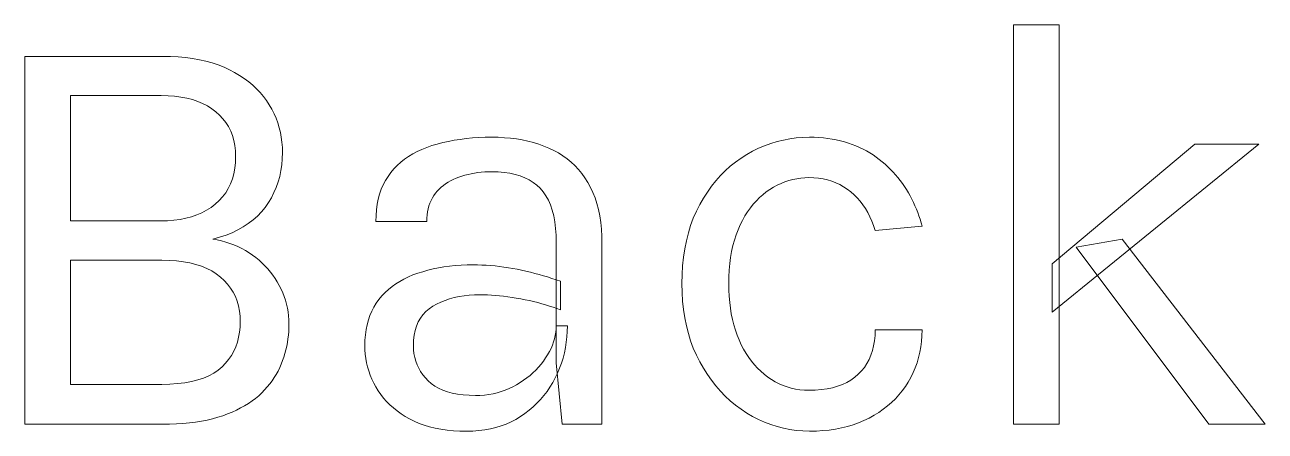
# Model space of a CAD drawing. Extents: x 0 to 393, y 0 to 389.
# Drawn here: x 85.2 to 110.62, y 108.26 to 116.59 of the extents above; entities that cross this region are included whole.
import ezdxf

# ---------------------------------------------------------------- set-up
doc = ezdxf.new("R2010")
doc.units = 0
doc.layers.get('0').update_dxf_attribs({"lineweight": 0})

msp = doc.modelspace()

# ---------------------------------------------------------------- linework, layer by layer
for p, q in [((105.459, 108.408), (105.459, 116.592)), ((105.459, 116.592), (106.395, 116.592)), ((106.395, 116.592), (106.395, 108.408)), ((85.203, 108.408), (85.203, 115.944)), ((85.203, 115.944), (88.023, 115.944)), ((88.023, 115.944), (88.186, 115.941)), ((88.186, 115.941), (88.343, 115.933)), ((88.343, 115.933), (88.494, 115.919)), ((88.494, 115.919), (88.64, 115.9)), ((88.64, 115.9), (88.781, 115.876)), ((88.781, 115.876), (88.915, 115.846)), ((88.915, 115.846), (89.044, 115.81)), ((89.044, 115.81), (89.167, 115.769)), ((89.167, 115.769), (89.285, 115.723)), ((89.285, 115.723), (89.397, 115.671)), ((89.397, 115.671), (89.503, 115.615)), ((89.503, 115.615), (89.604, 115.555)), ((89.604, 115.555), (89.7, 115.492)), ((89.7, 115.492), (89.79, 115.425)), ((89.79, 115.425), (89.874, 115.355)), ((87.999, 115.14), (86.139, 115.14)), ((86.139, 115.14), (86.139, 112.572)), ((88.139, 115.137), (87.999, 115.14)), ((87.999, 115.14), (87.999, 115.14)), ((87.999, 115.14), (87.999, 115.14)), ((88.272, 115.127), (88.139, 115.137)), ((89.874, 115.355), (89.953, 115.281)), ((89.953, 115.281), (90.026, 115.204)), ((90.026, 115.204), (90.094, 115.123)), ((88.4, 115.11), (88.272, 115.127)), ((88.521, 115.087), (88.4, 115.11)), ((88.636, 115.058), (88.521, 115.087)), ((88.745, 115.021), (88.636, 115.058)), ((88.847, 114.978), (88.745, 115.021)), ((88.944, 114.929), (88.847, 114.978)), ((89.034, 114.873), (88.944, 114.929)), ((90.094, 115.123), (90.156, 115.039)), ((90.156, 115.039), (90.213, 114.951)), ((90.213, 114.951), (90.264, 114.861)), ((89.118, 114.81), (89.034, 114.873)), ((89.195, 114.741), (89.118, 114.81)), ((89.264, 114.668), (89.195, 114.741)), ((89.325, 114.589), (89.264, 114.668)), ((90.264, 114.861), (90.31, 114.769)), ((90.31, 114.769), (90.351, 114.676)), ((90.351, 114.676), (90.386, 114.58)), ((89.377, 114.505), (89.325, 114.589)), ((89.422, 114.415), (89.377, 114.505)), ((89.458, 114.321), (89.422, 114.415)), ((90.386, 114.58), (90.415, 114.484)), ((90.415, 114.484), (90.44, 114.385)), ((90.44, 114.385), (90.459, 114.286)), ((89.487, 114.222), (89.458, 114.321)), ((89.507, 114.117), (89.487, 114.222)), ((90.459, 114.286), (90.472, 114.184)), ((90.472, 114.184), (90.48, 114.081)), ((93.546, 114.117), (93.655, 114.149)), ((93.655, 114.149), (93.767, 114.179)), ((93.767, 114.179), (93.882, 114.204)), ((93.882, 114.204), (94, 114.226)), ((94, 114.226), (94.121, 114.245)), ((94.121, 114.245), (94.245, 114.261)), ((94.245, 114.261), (94.373, 114.273)), ((94.373, 114.273), (94.503, 114.281)), ((94.503, 114.281), (94.637, 114.286)), ((94.637, 114.286), (94.773, 114.288)), ((94.773, 114.288), (94.773, 114.288)), ((94.773, 114.288), (94.903, 114.286)), ((94.903, 114.286), (95.031, 114.279)), ((95.031, 114.279), (95.156, 114.268)), ((95.156, 114.268), (95.277, 114.252)), ((95.277, 114.252), (95.395, 114.233)), ((95.395, 114.233), (95.511, 114.208)), ((95.511, 114.208), (95.623, 114.179)), ((95.623, 114.179), (95.733, 114.146)), ((95.733, 114.146), (95.84, 114.108)), ((100.363, 114.115), (100.488, 114.161)), ((100.488, 114.161), (100.616, 114.2)), ((100.616, 114.2), (100.746, 114.231)), ((100.746, 114.231), (100.877, 114.256)), ((100.877, 114.256), (101.011, 114.274)), ((101.011, 114.274), (101.146, 114.284)), ((101.146, 114.284), (101.283, 114.288)), ((101.283, 114.288), (101.283, 114.288)), ((101.283, 114.288), (101.379, 114.287)), ((101.379, 114.287), (101.473, 114.282)), ((101.473, 114.282), (101.566, 114.275)), ((101.566, 114.275), (101.656, 114.264)), ((101.656, 114.264), (101.744, 114.251)), ((101.744, 114.251), (101.831, 114.235)), ((101.831, 114.235), (101.915, 114.216)), ((101.915, 114.216), (101.997, 114.194)), ((101.997, 114.194), (102.078, 114.169)), ((102.078, 114.169), (102.156, 114.141)), ((102.156, 114.141), (102.232, 114.11)), ((106.251, 111.696), (109.179, 114.144)), ((110.487, 114.144), (106.251, 110.7)), ((109.179, 114.144), (110.487, 114.144)), ((89.519, 114.007), (89.507, 114.117)), ((89.523, 113.892), (89.519, 114.007)), ((89.519, 113.769), (89.523, 113.892)), ((89.523, 113.892), (89.523, 113.892)), ((90.483, 113.976), (90.479, 113.848)), ((90.48, 114.081), (90.483, 113.976)), ((90.483, 113.976), (90.483, 113.976)), ((92.985, 113.836), (93.067, 113.894)), ((93.067, 113.894), (93.153, 113.947)), ((93.153, 113.947), (93.245, 113.995)), ((93.245, 113.995), (93.34, 114.04)), ((93.34, 114.04), (93.441, 114.081)), ((93.441, 114.081), (93.546, 114.117)), ((95.84, 114.108), (95.943, 114.066)), ((95.943, 114.066), (96.043, 114.019)), ((96.043, 114.019), (96.138, 113.967)), ((96.138, 113.967), (96.229, 113.909)), ((96.229, 113.909), (96.315, 113.847)), ((99.879, 113.86), (99.996, 113.934)), ((99.996, 113.934), (100.116, 114.001)), ((100.116, 114.001), (100.239, 114.061)), ((100.239, 114.061), (100.363, 114.115)), ((102.232, 114.11), (102.307, 114.078)), ((102.307, 114.078), (102.379, 114.043)), ((102.379, 114.043), (102.45, 114.006)), ((102.45, 114.006), (102.518, 113.966)), ((102.518, 113.966), (102.585, 113.925)), ((102.585, 113.925), (102.649, 113.881)), ((102.649, 113.881), (102.712, 113.835)), ((89.485, 113.54), (89.506, 113.651)), ((89.506, 113.651), (89.519, 113.769)), ((90.469, 113.724), (90.451, 113.603)), ((90.479, 113.848), (90.469, 113.724)), ((92.703, 113.565), (92.767, 113.639)), ((92.767, 113.639), (92.835, 113.709)), ((92.835, 113.709), (92.907, 113.775)), ((92.907, 113.775), (92.985, 113.836)), ((96.315, 113.847), (96.397, 113.779)), ((96.397, 113.779), (96.475, 113.706)), ((96.475, 113.706), (96.548, 113.627)), ((96.548, 113.627), (96.617, 113.544)), ((99.555, 113.6), (99.659, 113.693)), ((99.659, 113.693), (99.766, 113.78)), ((99.766, 113.78), (99.879, 113.86)), ((102.712, 113.835), (102.772, 113.786)), ((102.772, 113.786), (102.831, 113.736)), ((102.831, 113.736), (102.888, 113.684)), ((102.888, 113.684), (102.942, 113.63)), ((102.942, 113.63), (102.995, 113.575)), ((89.419, 113.333), (89.456, 113.434)), ((89.456, 113.434), (89.485, 113.54)), ((90.394, 113.371), (90.354, 113.26)), ((90.426, 113.485), (90.394, 113.371)), ((90.451, 113.603), (90.426, 113.485)), ((92.547, 113.315), (92.593, 113.403)), ((92.593, 113.403), (92.645, 113.486)), ((92.645, 113.486), (92.703, 113.565)), ((93.876, 113.367), (93.826, 113.335)), ((93.928, 113.397), (93.876, 113.367)), ((93.982, 113.424), (93.928, 113.397)), ((94.039, 113.449), (93.982, 113.424)), ((94.098, 113.472), (94.039, 113.449)), ((94.159, 113.493), (94.098, 113.472)), ((94.222, 113.511), (94.159, 113.493)), ((94.286, 113.527), (94.222, 113.511)), ((94.351, 113.541), (94.286, 113.527)), ((94.418, 113.553), (94.351, 113.541)), ((94.486, 113.563), (94.418, 113.553)), ((94.556, 113.57), (94.486, 113.563)), ((94.627, 113.576), (94.556, 113.57)), ((94.699, 113.579), (94.627, 113.576)), ((94.773, 113.58), (94.699, 113.579)), ((94.902, 113.577), (94.773, 113.58)), ((94.773, 113.58), (94.773, 113.58)), ((95.024, 113.566), (94.902, 113.577)), ((95.139, 113.549), (95.024, 113.566)), ((95.248, 113.526), (95.139, 113.549)), ((95.35, 113.495), (95.248, 113.526)), ((95.446, 113.458), (95.35, 113.495)), ((95.535, 113.414), (95.446, 113.458)), ((95.618, 113.363), (95.535, 113.414)), ((95.694, 113.305), (95.618, 113.363)), ((96.617, 113.544), (96.681, 113.455)), ((96.681, 113.455), (96.741, 113.361)), ((96.741, 113.361), (96.796, 113.261)), ((99.273, 113.283), (99.363, 113.395)), ((99.363, 113.395), (99.457, 113.501)), ((99.457, 113.501), (99.555, 113.6)), ((100.778, 113.373), (100.7, 113.341)), ((100.858, 113.399), (100.778, 113.373)), ((100.938, 113.421), (100.858, 113.399)), ((101.02, 113.438), (100.938, 113.421)), ((101.103, 113.45), (101.02, 113.438)), ((101.186, 113.458), (101.103, 113.45)), ((101.271, 113.46), (101.186, 113.458)), ((101.37, 113.457), (101.271, 113.46)), ((101.271, 113.46), (101.271, 113.46)), ((101.466, 113.448), (101.37, 113.457)), ((101.56, 113.434), (101.466, 113.448)), ((101.65, 113.413), (101.56, 113.434)), ((101.737, 113.387), (101.65, 113.413)), ((101.821, 113.355), (101.737, 113.387)), ((102.995, 113.575), (103.046, 113.519)), ((103.046, 113.519), (103.094, 113.461)), ((103.094, 113.461), (103.141, 113.402)), ((103.141, 113.402), (103.186, 113.341)), ((89.256, 113.066), (89.319, 113.15)), ((89.319, 113.15), (89.373, 113.239)), ((89.373, 113.239), (89.419, 113.333)), ((90.308, 113.153), (90.255, 113.049)), ((90.354, 113.26), (90.308, 113.153)), ((92.446, 113.02), (92.474, 113.123)), ((92.474, 113.123), (92.507, 113.221)), ((92.507, 113.221), (92.547, 113.315)), ((93.618, 113.139), (93.584, 113.093)), ((93.655, 113.183), (93.618, 113.139)), ((93.694, 113.224), (93.655, 113.183)), ((93.736, 113.263), (93.694, 113.224)), ((93.78, 113.3), (93.736, 113.263)), ((93.826, 113.335), (93.78, 113.3)), ((95.763, 113.241), (95.694, 113.305)), ((95.826, 113.169), (95.763, 113.241)), ((95.882, 113.088), (95.826, 113.169)), ((96.796, 113.261), (96.845, 113.156)), ((96.845, 113.156), (96.888, 113.045)), ((99.109, 113.039), (99.189, 113.164)), ((99.189, 113.164), (99.273, 113.283)), ((100.326, 113.11), (100.258, 113.05)), ((100.396, 113.166), (100.326, 113.11)), ((100.47, 113.217), (100.396, 113.166)), ((100.546, 113.263), (100.47, 113.217)), ((100.622, 113.304), (100.546, 113.263)), ((100.7, 113.341), (100.622, 113.304)), ((101.902, 113.317), (101.821, 113.355)), ((101.979, 113.274), (101.902, 113.317)), ((102.054, 113.224), (101.979, 113.274)), ((102.126, 113.169), (102.054, 113.224)), ((102.194, 113.109), (102.126, 113.169)), ((102.258, 113.044), (102.194, 113.109)), ((103.186, 113.341), (103.228, 113.279)), ((103.228, 113.279), (103.269, 113.216)), ((103.269, 113.216), (103.308, 113.151)), ((103.308, 113.151), (103.345, 113.085)), ((88.928, 112.793), (89.02, 112.851)), ((89.02, 112.851), (89.106, 112.917)), ((89.106, 112.917), (89.185, 112.989)), ((89.185, 112.989), (89.256, 113.066)), ((90.126, 112.851), (90.051, 112.759)), ((90.194, 112.948), (90.126, 112.851)), ((90.255, 113.049), (90.194, 112.948)), ((92.409, 112.8), (92.425, 112.913)), ((92.425, 112.913), (92.446, 113.02)), ((93.485, 112.882), (93.469, 112.823)), ((93.505, 112.938), (93.485, 112.882)), ((93.528, 112.992), (93.505, 112.938)), ((93.554, 113.044), (93.528, 112.992)), ((93.584, 113.093), (93.554, 113.044)), ((95.931, 112.998), (95.882, 113.088)), ((95.974, 112.9), (95.931, 112.998)), ((96.01, 112.793), (95.974, 112.9)), ((96.888, 113.045), (96.925, 112.928)), ((96.925, 112.928), (96.957, 112.805)), ((98.963, 112.771), (99.033, 112.908)), ((99.033, 112.908), (99.109, 113.039)), ((100.13, 112.914), (100.071, 112.839)), ((100.193, 112.984), (100.13, 112.914)), ((100.258, 113.05), (100.193, 112.984)), ((102.319, 112.976), (102.258, 113.044)), ((102.375, 112.903), (102.319, 112.976)), ((102.427, 112.826), (102.375, 112.903)), ((103.345, 113.085), (103.38, 113.019)), ((103.38, 113.019), (103.412, 112.952)), ((103.412, 112.952), (103.443, 112.884)), ((103.443, 112.884), (103.472, 112.816)), ((88.256, 112.586), (88.383, 112.603)), ((88.383, 112.603), (88.503, 112.627)), ((88.503, 112.627), (88.618, 112.658)), ((88.618, 112.658), (88.727, 112.696)), ((88.727, 112.696), (88.83, 112.741)), ((88.83, 112.741), (88.928, 112.793)), ((89.969, 112.672), (89.88, 112.592)), ((90.051, 112.759), (89.969, 112.672)), ((92.397, 112.56), (92.4, 112.682)), ((92.4, 112.682), (92.409, 112.8)), ((93.443, 112.63), (93.441, 112.56)), ((93.448, 112.696), (93.443, 112.63)), ((93.457, 112.761), (93.448, 112.696)), ((93.469, 112.823), (93.457, 112.761)), ((96.04, 112.678), (96.01, 112.793)), ((96.063, 112.553), (96.04, 112.678)), ((96.957, 112.805), (96.983, 112.677)), ((96.983, 112.677), (97.003, 112.542)), ((98.846, 112.48), (98.901, 112.628)), ((98.901, 112.628), (98.963, 112.771)), ((99.96, 112.675), (99.909, 112.585)), ((100.014, 112.759), (99.96, 112.675)), ((100.071, 112.839), (100.014, 112.759)), ((102.475, 112.745), (102.427, 112.826)), ((102.519, 112.66), (102.475, 112.745)), ((102.559, 112.571), (102.519, 112.66)), ((103.472, 112.816), (103.499, 112.747)), ((103.499, 112.747), (103.524, 112.677)), ((103.524, 112.677), (103.547, 112.607)), ((103.547, 112.607), (103.568, 112.536)), ((86.139, 112.572), (87.987, 112.572)), ((87.987, 112.572), (88.125, 112.575)), ((88.125, 112.575), (88.256, 112.586)), ((89.569, 112.388), (89.451, 112.332)), ((89.68, 112.45), (89.569, 112.388)), ((89.783, 112.518), (89.68, 112.45)), ((89.88, 112.592), (89.783, 112.518)), ((93.441, 112.56), (92.397, 112.56)), ((93.441, 112.56), (93.441, 112.56)), ((96.08, 112.42), (96.063, 112.553)), ((96.09, 112.278), (96.08, 112.42)), ((97.003, 112.542), (97.017, 112.402)), ((97.017, 112.402), (97.026, 112.256)), ((98.799, 112.326), (98.846, 112.48)), ((99.817, 112.392), (99.777, 112.288)), ((99.861, 112.491), (99.817, 112.392)), ((99.909, 112.585), (99.861, 112.491)), ((102.595, 112.478), (102.559, 112.571)), ((102.627, 112.38), (102.595, 112.478)), ((103.587, 112.464), (102.627, 112.38)), ((103.568, 112.536), (103.587, 112.464)), ((103.587, 112.464), (103.587, 112.464)), ((89.194, 112.238), (89.055, 112.2)), ((89.055, 112.2), (89.055, 112.2)), ((89.055, 112.2), (89.146, 112.184)), ((89.146, 112.184), (89.235, 112.164)), ((89.326, 112.282), (89.194, 112.238)), ((89.235, 112.164), (89.322, 112.14)), ((89.322, 112.14), (89.407, 112.113)), ((89.451, 112.332), (89.326, 112.282)), ((89.407, 112.113), (89.489, 112.082)), ((96.093, 112.128), (96.09, 112.278)), ((96.093, 109.668), (96.093, 112.128)), ((97.026, 112.256), (97.029, 112.104)), ((97.029, 112.104), (97.029, 112.104)), ((97.029, 112.104), (97.029, 108.408)), ((98.726, 112.002), (98.758, 112.167)), ((98.758, 112.167), (98.799, 112.326)), ((99.742, 112.18), (99.711, 112.067)), ((99.777, 112.288), (99.742, 112.18)), ((106.743, 112.032), (107.691, 112.2)), ((107.691, 112.2), (110.619, 108.408)), ((89.489, 112.082), (89.569, 112.048)), ((89.569, 112.048), (89.647, 112.01)), ((89.647, 112.01), (89.723, 111.968)), ((89.723, 111.968), (89.797, 111.922)), ((89.797, 111.922), (89.868, 111.873)), ((89.868, 111.873), (89.937, 111.821)), ((98.682, 111.656), (98.7, 111.832)), ((98.7, 111.832), (98.726, 112.002)), ((99.686, 111.949), (99.664, 111.826)), ((99.711, 112.067), (99.686, 111.949)), ((109.467, 108.408), (106.743, 112.032)), ((86.139, 111.768), (86.139, 109.224)), ((88.011, 111.768), (86.139, 111.768)), ((86.139, 111.768), (86.139, 111.768)), ((88.166, 111.765), (88.011, 111.768)), ((88.011, 111.768), (88.011, 111.768)), ((88.312, 111.754), (88.166, 111.765)), ((88.452, 111.737), (88.312, 111.754)), ((88.583, 111.713), (88.452, 111.737)), ((88.707, 111.682), (88.583, 111.713)), ((88.823, 111.644), (88.707, 111.682)), ((88.932, 111.599), (88.823, 111.644)), ((89.032, 111.547), (88.932, 111.599)), ((89.937, 111.821), (90.002, 111.766)), ((90.002, 111.766), (90.065, 111.71)), ((90.065, 111.71), (90.124, 111.651)), ((90.124, 111.651), (90.181, 111.59)), ((90.181, 111.59), (90.234, 111.526)), ((93.462, 111.563), (93.569, 111.588)), ((93.569, 111.588), (93.678, 111.61)), ((93.678, 111.61), (93.79, 111.629)), ((93.79, 111.629), (93.905, 111.645)), ((93.905, 111.645), (94.022, 111.657)), ((94.022, 111.657), (94.142, 111.665)), ((94.142, 111.665), (94.264, 111.67)), ((94.264, 111.67), (94.389, 111.672)), ((94.389, 111.672), (94.389, 111.672)), ((94.389, 111.672), (94.479, 111.671)), ((94.479, 111.671), (94.569, 111.668)), ((94.569, 111.668), (94.659, 111.664)), ((94.659, 111.664), (94.749, 111.658)), ((94.749, 111.658), (94.84, 111.65)), ((94.84, 111.65), (94.93, 111.64)), ((94.93, 111.64), (95.02, 111.628)), ((95.02, 111.628), (95.111, 111.614)), ((95.111, 111.614), (95.201, 111.599)), ((95.201, 111.599), (95.292, 111.582)), ((95.292, 111.582), (95.382, 111.563)), ((98.671, 111.475), (98.682, 111.656)), ((99.648, 111.699), (99.636, 111.567)), ((99.664, 111.826), (99.648, 111.699)), ((106.251, 110.7), (106.251, 111.696)), ((89.126, 111.489), (89.032, 111.547)), ((89.211, 111.423), (89.126, 111.489)), ((89.289, 111.352), (89.211, 111.423)), ((89.358, 111.276), (89.289, 111.352)), ((90.234, 111.526), (90.284, 111.46)), ((90.284, 111.46), (90.332, 111.392)), ((90.332, 111.392), (90.376, 111.322)), ((92.804, 111.281), (92.886, 111.333)), ((92.886, 111.333), (92.972, 111.381)), ((92.972, 111.381), (93.062, 111.425)), ((93.062, 111.425), (93.156, 111.465)), ((93.156, 111.465), (93.255, 111.501)), ((93.255, 111.501), (93.357, 111.533)), ((93.357, 111.533), (93.462, 111.563)), ((95.382, 111.563), (95.472, 111.543)), ((95.472, 111.543), (95.562, 111.522)), ((95.562, 111.522), (95.651, 111.499)), ((95.651, 111.499), (95.74, 111.475)), ((95.74, 111.475), (95.828, 111.45)), ((95.828, 111.45), (95.916, 111.424)), ((95.916, 111.424), (96.003, 111.396)), ((96.003, 111.396), (96.09, 111.367)), ((96.09, 111.367), (96.177, 111.336)), ((96.177, 111.336), (96.177, 111.336)), ((96.177, 111.336), (96.177, 110.748)), ((98.667, 111.288), (98.671, 111.475)), ((99.629, 111.43), (99.627, 111.288)), ((99.636, 111.567), (99.629, 111.43)), ((89.419, 111.196), (89.358, 111.276)), ((89.472, 111.111), (89.419, 111.196)), ((89.517, 111.022), (89.472, 111.111)), ((90.376, 111.322), (90.417, 111.249)), ((90.417, 111.249), (90.455, 111.175)), ((90.455, 111.175), (90.488, 111.099)), ((90.488, 111.099), (90.518, 111.023)), ((92.52, 111.035), (92.585, 111.103)), ((92.585, 111.103), (92.654, 111.166)), ((92.654, 111.166), (92.727, 111.226)), ((92.727, 111.226), (92.804, 111.281)), ((98.671, 111.106), (98.667, 111.288)), ((98.667, 111.288), (98.667, 111.288)), ((98.682, 110.928), (98.671, 111.106)), ((99.627, 111.288), (99.627, 111.288)), ((99.627, 111.288), (99.629, 111.157)), ((99.629, 111.157), (99.636, 111.029)), ((89.554, 110.928), (89.517, 111.022)), ((89.582, 110.83), (89.554, 110.928)), ((89.603, 110.727), (89.582, 110.83)), ((90.518, 111.023), (90.544, 110.946)), ((90.544, 110.946), (90.566, 110.867)), ((90.566, 110.867), (90.583, 110.788)), ((92.355, 110.809), (92.405, 110.889)), ((92.405, 110.889), (92.46, 110.964)), ((92.46, 110.964), (92.52, 111.035)), ((93.561, 110.823), (93.486, 110.772)), ((93.642, 110.868), (93.561, 110.823)), ((93.727, 110.908), (93.642, 110.868)), ((93.815, 110.944), (93.727, 110.908)), ((93.907, 110.975), (93.815, 110.944)), ((94.002, 111.001), (93.907, 110.975)), ((94.101, 111.022), (94.002, 111.001)), ((94.204, 111.039), (94.101, 111.022)), ((94.31, 111.051), (94.204, 111.039)), ((94.42, 111.058), (94.31, 111.051)), ((94.533, 111.06), (94.42, 111.058)), ((94.609, 111.059), (94.533, 111.06)), ((94.533, 111.06), (94.533, 111.06)), ((94.687, 111.057), (94.609, 111.059)), ((94.767, 111.052), (94.687, 111.057)), ((94.847, 111.047), (94.767, 111.052)), ((94.93, 111.039), (94.847, 111.047)), ((95.014, 111.03), (94.93, 111.039)), ((95.099, 111.019), (95.014, 111.03)), ((95.186, 111.006), (95.099, 111.019)), ((95.274, 110.992), (95.186, 111.006)), ((95.364, 110.976), (95.274, 110.992)), ((95.454, 110.959), (95.364, 110.976)), ((95.541, 110.94), (95.454, 110.959)), ((95.627, 110.92), (95.541, 110.94)), ((95.712, 110.899), (95.627, 110.92)), ((95.794, 110.877), (95.712, 110.899)), ((95.874, 110.854), (95.794, 110.877)), ((95.953, 110.829), (95.874, 110.854)), ((96.029, 110.803), (95.953, 110.829)), ((98.7, 110.756), (98.682, 110.928)), ((99.636, 111.029), (99.646, 110.904)), ((99.646, 110.904), (99.661, 110.784)), ((89.615, 110.62), (89.603, 110.727)), ((89.619, 110.508), (89.615, 110.62)), ((90.583, 110.788), (90.597, 110.707)), ((90.597, 110.707), (90.607, 110.626)), ((90.607, 110.626), (90.613, 110.543)), ((92.242, 110.544), (92.274, 110.637)), ((92.274, 110.637), (92.312, 110.725)), ((92.312, 110.725), (92.355, 110.809)), ((93.308, 110.58), (93.264, 110.503)), ((93.359, 110.651), (93.308, 110.58)), ((93.418, 110.715), (93.359, 110.651)), ((93.486, 110.772), (93.418, 110.715)), ((96.104, 110.776), (96.029, 110.803)), ((96.177, 110.748), (96.104, 110.776)), ((98.726, 110.588), (98.7, 110.756)), ((98.758, 110.425), (98.726, 110.588)), ((99.661, 110.784), (99.68, 110.666)), ((99.68, 110.666), (99.704, 110.553)), ((106.251, 110.7), (106.251, 110.7)), ((89.604, 110.291), (89.615, 110.397)), ((89.615, 110.397), (89.619, 110.508)), ((89.619, 110.508), (89.619, 110.508)), ((90.61, 110.307), (90.603, 110.231)), ((90.614, 110.383), (90.61, 110.307)), ((90.613, 110.543), (90.615, 110.46)), ((90.615, 110.46), (90.614, 110.383)), ((90.615, 110.46), (90.615, 110.46)), ((92.181, 110.24), (92.195, 110.346)), ((92.195, 110.346), (92.216, 110.447)), ((92.216, 110.447), (92.242, 110.544)), ((93.201, 110.328), (93.181, 110.231)), ((93.228, 110.419), (93.201, 110.328)), ((93.264, 110.503), (93.228, 110.419)), ((96.084, 110.292), (96.091, 110.358)), ((96.091, 110.358), (96.093, 110.424)), ((96.093, 110.424), (96.093, 110.424)), ((96.093, 110.424), (96.321, 110.424)), ((96.319, 110.31), (96.311, 110.197)), ((96.321, 110.424), (96.319, 110.31)), ((98.799, 110.268), (98.758, 110.425)), ((99.704, 110.553), (99.731, 110.442)), ((99.731, 110.442), (99.763, 110.336)), ((99.763, 110.336), (99.8, 110.233)), ((102.624, 110.226), (102.627, 110.34)), ((102.627, 110.34), (102.627, 110.34)), ((102.627, 110.34), (103.587, 110.34)), ((103.587, 110.34), (103.584, 110.221)), ((89.525, 109.995), (89.559, 110.089)), ((89.559, 110.089), (89.585, 110.188)), ((89.585, 110.188), (89.604, 110.291)), ((90.583, 110.081), (90.569, 110.006)), ((90.594, 110.156), (90.583, 110.081)), ((90.603, 110.231), (90.594, 110.156)), ((92.169, 110.016), (92.172, 110.13)), ((92.172, 110.13), (92.181, 110.24)), ((93.169, 110.127), (93.165, 110.016)), ((93.181, 110.231), (93.169, 110.127)), ((96.014, 110.028), (96.038, 110.094)), ((96.038, 110.094), (96.058, 110.16)), ((96.058, 110.16), (96.073, 110.226)), ((96.073, 110.226), (96.084, 110.292)), ((96.299, 110.086), (96.281, 109.977)), ((96.311, 110.197), (96.299, 110.086)), ((98.846, 110.115), (98.799, 110.268)), ((98.901, 109.967), (98.846, 110.115)), ((99.8, 110.233), (99.84, 110.133)), ((99.84, 110.133), (99.884, 110.037)), ((102.596, 110.014), (102.613, 110.117)), ((102.613, 110.117), (102.624, 110.226)), ((103.576, 110.105), (103.562, 109.992)), ((103.584, 110.221), (103.576, 110.105)), ((89.379, 109.736), (89.435, 109.818)), ((89.435, 109.818), (89.484, 109.905)), ((89.484, 109.905), (89.525, 109.995)), ((90.532, 109.857), (90.511, 109.783)), ((90.552, 109.931), (90.532, 109.857)), ((90.569, 110.006), (90.552, 109.931)), ((92.171, 109.928), (92.169, 110.016)), ((92.169, 110.016), (92.169, 110.016)), ((92.178, 109.84), (92.171, 109.928)), ((92.19, 109.753), (92.178, 109.84)), ((93.165, 110.016), (93.165, 110.016)), ((93.165, 110.016), (93.168, 109.933)), ((93.168, 109.933), (93.177, 109.853)), ((93.177, 109.853), (93.192, 109.775)), ((95.874, 109.764), (95.916, 109.83)), ((95.916, 109.83), (95.953, 109.896)), ((95.953, 109.896), (95.986, 109.962)), ((95.986, 109.962), (96.014, 110.028)), ((96.259, 109.869), (96.231, 109.763)), ((96.281, 109.977), (96.259, 109.869)), ((98.963, 109.824), (98.901, 109.967)), ((99.033, 109.686), (98.963, 109.824)), ((99.884, 110.037), (99.932, 109.946)), ((99.932, 109.946), (99.982, 109.859)), ((99.982, 109.859), (100.036, 109.777)), ((102.503, 109.733), (102.541, 109.822)), ((102.541, 109.822), (102.572, 109.915)), ((102.572, 109.915), (102.596, 110.014)), ((103.542, 109.881), (103.516, 109.773)), ((103.562, 109.992), (103.542, 109.881)), ((89.164, 109.516), (89.244, 109.584)), ((89.244, 109.584), (89.315, 109.658)), ((89.315, 109.658), (89.379, 109.736)), ((90.428, 109.566), (90.393, 109.497)), ((90.458, 109.638), (90.428, 109.566)), ((90.486, 109.71), (90.458, 109.638)), ((90.511, 109.783), (90.486, 109.71)), ((92.205, 109.668), (92.19, 109.753)), ((92.226, 109.582), (92.205, 109.668)), ((92.251, 109.498), (92.226, 109.582)), ((93.192, 109.775), (93.213, 109.699)), ((93.213, 109.699), (93.241, 109.626)), ((93.241, 109.626), (93.274, 109.555)), ((93.274, 109.555), (93.313, 109.487)), ((95.674, 109.518), (95.729, 109.576)), ((95.729, 109.576), (95.78, 109.636)), ((95.78, 109.636), (95.829, 109.699)), ((95.829, 109.699), (95.874, 109.764)), ((96.213, 108.408), (96.093, 109.668)), ((96.162, 109.556), (96.119, 109.455)), ((96.199, 109.659), (96.162, 109.556)), ((96.231, 109.763), (96.199, 109.659)), ((99.109, 109.553), (99.033, 109.686)), ((99.189, 109.427), (99.109, 109.553)), ((100.036, 109.777), (100.093, 109.699)), ((100.093, 109.699), (100.153, 109.625)), ((100.153, 109.625), (100.216, 109.556)), ((100.216, 109.556), (100.283, 109.491)), ((102.348, 109.499), (102.406, 109.572)), ((102.406, 109.572), (102.458, 109.65)), ((102.458, 109.65), (102.503, 109.733)), ((103.449, 109.565), (103.407, 109.464)), ((103.485, 109.668), (103.449, 109.565)), ((103.516, 109.773), (103.485, 109.668)), ((88.62, 109.282), (88.748, 109.314)), ((88.748, 109.314), (88.867, 109.354)), ((88.867, 109.354), (88.976, 109.4)), ((88.976, 109.4), (89.075, 109.454)), ((89.075, 109.454), (89.164, 109.516)), ((90.27, 109.297), (90.222, 109.233)), ((90.314, 109.362), (90.27, 109.297)), ((90.355, 109.429), (90.314, 109.362)), ((90.393, 109.497), (90.355, 109.429)), ((92.281, 109.415), (92.251, 109.498)), ((92.315, 109.332), (92.281, 109.415)), ((92.354, 109.251), (92.315, 109.332)), ((93.313, 109.487), (93.359, 109.421)), ((93.359, 109.421), (93.41, 109.357)), ((93.41, 109.357), (93.468, 109.296)), ((93.468, 109.296), (93.532, 109.239)), ((95.353, 109.26), (95.424, 109.307)), ((95.424, 109.307), (95.491, 109.356)), ((95.491, 109.356), (95.555, 109.408)), ((95.555, 109.408), (95.616, 109.462)), ((95.616, 109.462), (95.674, 109.518)), ((96.072, 109.356), (96.02, 109.26)), ((96.119, 109.455), (96.072, 109.356)), ((99.273, 109.307), (99.189, 109.427)), ((99.363, 109.193), (99.273, 109.307)), ((100.283, 109.491), (100.352, 109.43)), ((100.352, 109.43), (100.425, 109.374)), ((100.425, 109.374), (100.5, 109.323)), ((100.5, 109.323), (100.578, 109.277)), ((102.046, 109.264), (102.131, 109.313)), ((102.131, 109.313), (102.21, 109.369)), ((102.21, 109.369), (102.282, 109.431)), ((102.282, 109.431), (102.348, 109.499)), ((103.359, 109.367), (103.305, 109.272)), ((103.407, 109.464), (103.359, 109.367)), ((86.139, 109.224), (88.011, 109.224)), ((88.011, 109.224), (88.178, 109.228)), ((88.178, 109.228), (88.335, 109.238)), ((88.335, 109.238), (88.482, 109.256)), ((88.482, 109.256), (88.62, 109.282)), ((90.057, 109.05), (89.995, 108.992)), ((90.115, 109.11), (90.057, 109.05)), ((90.17, 109.17), (90.115, 109.11)), ((90.222, 109.233), (90.17, 109.17)), ((92.397, 109.17), (92.354, 109.251)), ((92.445, 109.091), (92.397, 109.17)), ((92.498, 109.015), (92.445, 109.091)), ((93.532, 109.239), (93.604, 109.188)), ((93.604, 109.188), (93.682, 109.143)), ((93.682, 109.143), (93.768, 109.104)), ((93.768, 109.104), (93.862, 109.071)), ((93.862, 109.071), (93.962, 109.044)), ((93.962, 109.044), (94.07, 109.023)), ((94.797, 109.031), (94.882, 109.051)), ((94.882, 109.051), (94.965, 109.075)), ((94.965, 109.075), (95.047, 109.103)), ((95.047, 109.103), (95.126, 109.136)), ((95.126, 109.136), (95.204, 109.173)), ((95.204, 109.173), (95.28, 109.215)), ((95.28, 109.215), (95.353, 109.26)), ((95.903, 109.078), (95.839, 108.993)), ((95.964, 109.167), (95.903, 109.078)), ((96.02, 109.26), (95.964, 109.167)), ((99.457, 109.085), (99.363, 109.193)), ((99.555, 108.983), (99.457, 109.085)), ((100.578, 109.277), (100.657, 109.236)), ((100.657, 109.236), (100.739, 109.201)), ((100.739, 109.201), (100.823, 109.171)), ((100.823, 109.171), (100.908, 109.147)), ((100.908, 109.147), (100.996, 109.128)), ((100.996, 109.128), (101.085, 109.115)), ((101.085, 109.115), (101.177, 109.107)), ((101.177, 109.107), (101.271, 109.104)), ((101.271, 109.104), (101.401, 109.107)), ((101.271, 109.104), (101.271, 109.104)), ((101.401, 109.107), (101.525, 109.117)), ((101.525, 109.117), (101.642, 109.133)), ((101.642, 109.133), (101.752, 109.156)), ((101.752, 109.156), (101.857, 109.186)), ((101.857, 109.186), (101.955, 109.222)), ((101.955, 109.222), (102.046, 109.264)), ((103.183, 109.093), (103.114, 109.009)), ((103.246, 109.18), (103.183, 109.093)), ((103.305, 109.272), (103.246, 109.18)), ((89.707, 108.786), (89.626, 108.74)), ((89.785, 108.834), (89.707, 108.786)), ((89.859, 108.884), (89.785, 108.834)), ((89.929, 108.937), (89.859, 108.884)), ((89.995, 108.992), (89.929, 108.937)), ((92.555, 108.942), (92.498, 109.015)), ((92.617, 108.872), (92.555, 108.942)), ((92.683, 108.805), (92.617, 108.872)), ((92.755, 108.742), (92.683, 108.805)), ((94.07, 109.023), (94.185, 109.008)), ((94.185, 109.008), (94.307, 108.999)), ((94.307, 108.999), (94.437, 108.996)), ((94.437, 108.996), (94.53, 108.998)), ((94.437, 108.996), (94.437, 108.996)), ((94.53, 108.998), (94.62, 109.005)), ((94.62, 109.005), (94.709, 109.016)), ((94.709, 109.016), (94.797, 109.031)), ((95.697, 108.835), (95.619, 108.761)), ((95.77, 108.912), (95.697, 108.835)), ((95.839, 108.993), (95.77, 108.912)), ((99.659, 108.887), (99.555, 108.983)), ((99.766, 108.797), (99.659, 108.887)), ((99.879, 108.713), (99.766, 108.797)), ((102.881, 108.782), (102.794, 108.714)), ((102.964, 108.853), (102.881, 108.782)), ((103.041, 108.929), (102.964, 108.853)), ((103.114, 109.009), (103.041, 108.929)), ((89.157, 108.549), (89.05, 108.519)), ((89.259, 108.582), (89.157, 108.549)), ((89.357, 108.618), (89.259, 108.582)), ((89.45, 108.656), (89.357, 108.618)), ((89.54, 108.697), (89.45, 108.656)), ((89.626, 108.74), (89.54, 108.697)), ((92.831, 108.681), (92.755, 108.742)), ((92.912, 108.623), (92.831, 108.681)), ((92.997, 108.568), (92.912, 108.623)), ((93.087, 108.516), (92.997, 108.568)), ((95.361, 108.564), (95.267, 108.507)), ((95.451, 108.626), (95.361, 108.564)), ((95.537, 108.692), (95.451, 108.626)), ((95.619, 108.761), (95.537, 108.692)), ((99.996, 108.636), (99.879, 108.713)), ((100.116, 108.565), (99.996, 108.636)), ((100.239, 108.502), (100.116, 108.565)), ((102.504, 108.534), (102.398, 108.483)), ((102.605, 108.59), (102.504, 108.534)), ((102.702, 108.65), (102.605, 108.59)), ((102.794, 108.714), (102.702, 108.65)), ((88.023, 108.408), (85.203, 108.408)), ((88.168, 108.41), (88.023, 108.408)), ((88.023, 108.408), (88.023, 108.408)), ((88.023, 108.408), (88.023, 108.408)), ((88.309, 108.415), (88.168, 108.41)), ((88.444, 108.424), (88.309, 108.415)), ((88.575, 108.436), (88.444, 108.424)), ((88.701, 108.451), (88.575, 108.436)), ((88.822, 108.471), (88.701, 108.451)), ((88.939, 108.493), (88.822, 108.471)), ((89.05, 108.519), (88.939, 108.493)), ((93.182, 108.468), (93.087, 108.516)), ((93.282, 108.425), (93.182, 108.468)), ((93.386, 108.387), (93.282, 108.425)), ((93.496, 108.355), (93.386, 108.387)), ((93.611, 108.327), (93.496, 108.355)), ((93.73, 108.304), (93.611, 108.327)), ((93.854, 108.287), (93.73, 108.304)), ((93.984, 108.274), (93.854, 108.287)), ((94.118, 108.267), (93.984, 108.274)), ((94.507, 108.276), (94.384, 108.267)), ((94.626, 108.291), (94.507, 108.276)), ((94.742, 108.312), (94.626, 108.291)), ((94.854, 108.339), (94.742, 108.312)), ((94.963, 108.372), (94.854, 108.339)), ((95.068, 108.411), (94.963, 108.372)), ((95.169, 108.456), (95.068, 108.411)), ((95.267, 108.507), (95.169, 108.456)), ((97.029, 108.408), (96.213, 108.408)), ((97.029, 108.408), (97.029, 108.408)), ((100.363, 108.446), (100.239, 108.502)), ((100.488, 108.398), (100.363, 108.446)), ((100.616, 108.357), (100.488, 108.398)), ((100.746, 108.324), (100.616, 108.357)), ((100.877, 108.297), (100.746, 108.324)), ((101.011, 108.279), (100.877, 108.297)), ((101.146, 108.268), (101.011, 108.279)), ((101.556, 108.275), (101.422, 108.267)), ((101.688, 108.288), (101.556, 108.275)), ((101.815, 108.307), (101.688, 108.288)), ((101.939, 108.332), (101.815, 108.307)), ((102.06, 108.361), (101.939, 108.332)), ((102.176, 108.396), (102.06, 108.361)), ((102.289, 108.437), (102.176, 108.396)), ((102.398, 108.483), (102.289, 108.437)), ((106.395, 108.408), (105.459, 108.408)), ((106.395, 108.408), (106.395, 108.408)), ((110.619, 108.408), (109.467, 108.408)), ((110.619, 108.408), (110.619, 108.408)), ((94.257, 108.264), (94.118, 108.267)), ((94.384, 108.267), (94.257, 108.264)), ((94.257, 108.264), (94.257, 108.264)), ((94.257, 108.264), (94.257, 108.264)), ((101.283, 108.264), (101.146, 108.268)), ((101.422, 108.267), (101.283, 108.264)), ((101.283, 108.264), (101.283, 108.264)), ((101.283, 108.264), (101.283, 108.264))]:
    msp.add_line(p, q)

doc.saveas('drawing.dxf')
